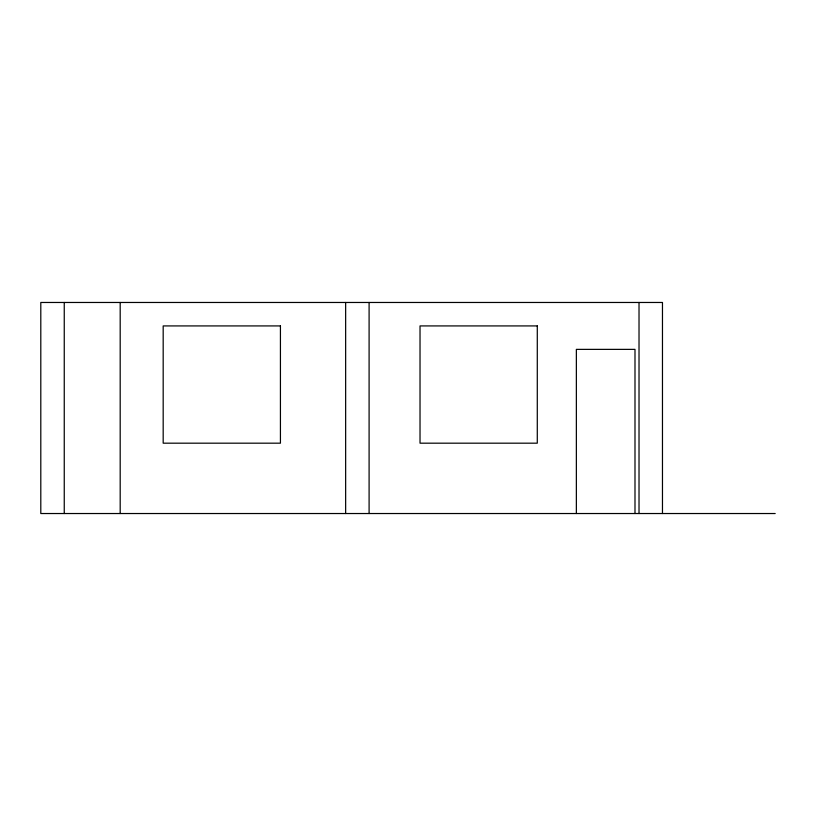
<?xml version="1.0" encoding="UTF-8"?>
<svg xmlns="http://www.w3.org/2000/svg" width="816" height="816" viewBox="0 0 816 816"><rect width="100%" height="100%" fill="white"/><g stroke="black" fill="none" stroke-linecap="round" stroke-linejoin="round"><path stroke-width="1.22" d="M775.2 513.529L40.8 513.529L40.8 302.471L662.47 302.471L662.47 513.529M639.02 302.471L639.02 513.529M634.991 513.529L634.991 349.37L576.361 349.37L576.361 513.529M369.097 302.471L369.097 513.529M345.647 302.471L345.647 513.529M120.187 302.471L120.187 513.529M64.25 302.471L64.25 513.529M280.429 325.921L163.18 325.921L163.18 443.18L280.429 443.18L280.429 325.921M537.285 325.921L420.026 325.921L420.026 443.18L537.285 443.18L537.285 325.921"/></g></svg>
